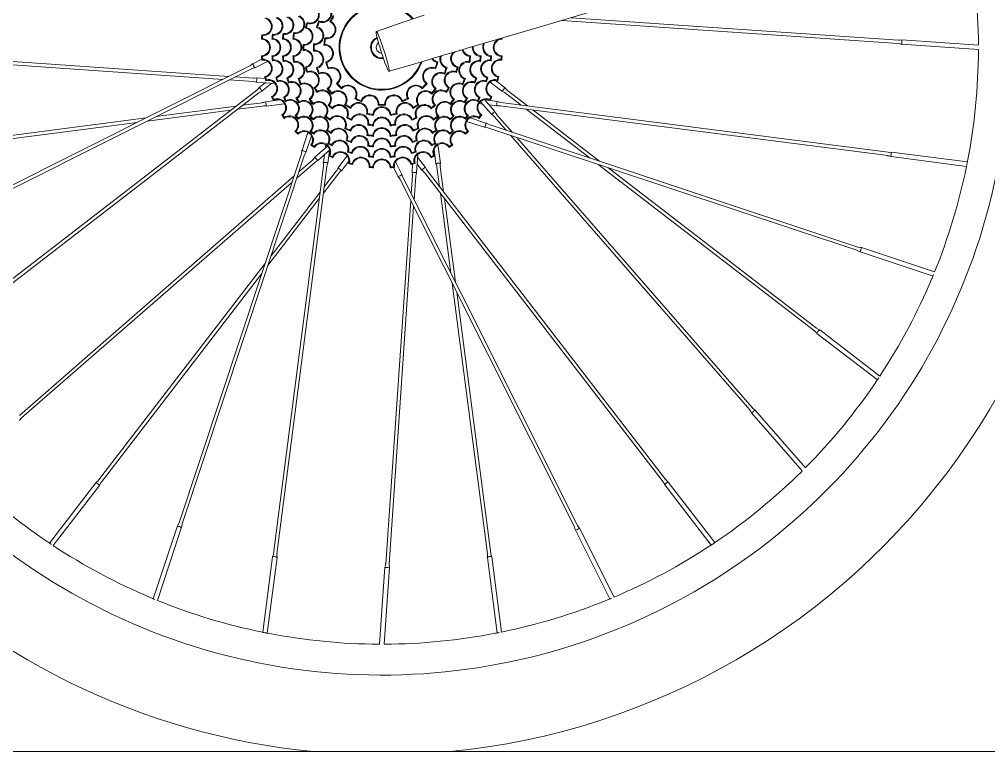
# Model space of a CAD drawing. Header units: inches. Extents: x -27 to 495, y -3 to 144.
# Drawn here: x 319.44 to 336.82, y 101.92 to 115.04 of the extents above; entities that cross this region are included whole.
import ezdxf

# ---------------------------------------------------------------- set-up
doc = ezdxf.new("R2010")
doc.units = ezdxf.units.IN
doc.layers.add('ZANO_R', color=7, linetype='Continuous', lineweight=0)

msp = doc.modelspace()

# ---------------------------------------------------------------- linework, layer by layer
at = {"layer": 'ZANO_R'}
for p, q in [((335.20251, 114.66986), (329.33512, 115.07297)), ((324.57227, 114.88744), (324.5906, 114.89831)), ((324.60136, 114.9865), (324.6109, 114.96744)), ((324.76985, 114.89785), (324.78872, 114.90795)), ((324.8134, 115.01753), (324.82138, 114.99767)), ((325.01101, 114.99883), (325.03136, 115.00588)), ((329.16875, 115.02426), (335.19839, 114.61)), ((323.78389, 114.6892), (323.79993, 114.70291)), ((323.79064, 114.76626), (323.80405, 114.74997)), ((323.97189, 114.68918), (323.98803, 114.70283)), ((323.98048, 114.77647), (323.99365, 114.75992)), ((324.15998, 114.68915), (324.17624, 114.70274)), ((324.17129, 114.78953), (324.18412, 114.77267)), ((324.34822, 114.68912), (324.36463, 114.70261)), ((324.36372, 114.80685), (324.37608, 114.78957)), ((324.91855, 114.71426), (324.93086, 114.69659)), ((328.08245, 114.70291), (328.09849, 114.6892)), ((324.52964, 114.59091), (324.54415, 114.57531)), ((324.71785, 114.60297), (324.73213, 114.58703)), ((324.90452, 114.58076), (324.92024, 114.59548)), ((335.25991, 114.59575), (336.63824, 114.50105)), ((336.63824, 114.58124), (335.2654, 114.67556)), ((316.67987, 114.40872), (323.09185, 113.96818)), ((323.19727, 114.02108), (316.68399, 114.46857)), ((323.78389, 114.38938), (323.79993, 114.37566)), ((323.97189, 114.38939), (323.98803, 114.37574)), ((324.15998, 114.38942), (324.17624, 114.37584)), ((324.34822, 114.38945), (324.36463, 114.37596)), ((324.52964, 114.48766), (324.54415, 114.50326)), ((324.71785, 114.47561), (324.73213, 114.49155)), ((327.35275, 114.48766), (327.33801, 114.48826)), ((327.51775, 114.37596), (327.53416, 114.38945)), ((327.70614, 114.37584), (327.7224, 114.38942)), ((327.89436, 114.37574), (327.9105, 114.38939)), ((328.08245, 114.37566), (328.09849, 114.38938)), ((323.57662, 114.21144), (317.34789, 111.08586)), ((323.78892, 114.32916), (323.6278, 114.24831)), ((323.66368, 114.17681), (323.89111, 114.29093)), ((323.79064, 114.31231), (323.80405, 114.3286)), ((323.98048, 114.30211), (323.99365, 114.31865)), ((324.17129, 114.28904), (324.18412, 114.3059)), ((324.36372, 114.27173), (324.37608, 114.289)), ((324.57227, 114.19114), (324.5906, 114.18026)), ((324.76985, 114.18072), (324.78872, 114.17063)), ((324.9358, 114.28318), (324.95423, 114.27205)), ((324.97728, 114.15552), (324.98565, 114.17536)), ((326.89674, 114.17536), (326.90511, 114.15552)), ((326.92815, 114.27205), (326.94659, 114.28318)), ((327.09366, 114.17063), (327.11254, 114.18072)), ((327.29179, 114.18026), (327.31011, 114.19114)), ((327.50631, 114.289), (327.51866, 114.27173)), ((327.69826, 114.3059), (327.71109, 114.28904)), ((327.88873, 114.31865), (327.9019, 114.30211)), ((328.07833, 114.3286), (328.09175, 114.31231)), ((317.3748, 111.03224), (323.60353, 114.15781)), ((323.64103, 113.99059), (323.31494, 114.013)), ((323.85061, 113.98622), (323.70392, 113.9963)), ((323.8427, 114.01704), (323.86088, 114.00632)), ((324.03897, 114.00808), (324.05746, 113.99784)), ((324.23799, 113.99682), (324.25686, 113.9872)), ((324.60136, 114.09207), (324.6109, 114.11113)), ((324.8134, 114.06104), (324.82138, 114.0809)), ((327.06101, 114.0809), (327.06898, 114.06104)), ((327.27149, 114.11113), (327.28103, 114.09207)), ((327.62552, 113.9872), (327.64439, 113.99682)), ((327.82492, 113.99784), (327.84341, 114.00808)), ((328.0215, 114.00632), (328.03968, 114.01704)), ((323.20952, 113.9601), (323.63692, 113.93073)), ((323.69844, 113.91648), (324.02573, 113.894)), ((323.85244, 113.9059), (323.743, 113.82143)), ((323.79188, 113.7581), (323.97267, 113.89764)), ((323.86272, 113.94232), (323.8731, 113.96069)), ((324.06443, 113.92415), (324.07412, 113.94294)), ((324.27136, 113.90148), (324.28011, 113.92077)), ((324.44128, 113.98227), (324.46062, 113.97348)), ((324.48672, 113.87256), (324.49419, 113.89245)), ((324.72581, 113.81957), (324.74645, 113.8143)), ((325.12688, 113.89639), (325.14825, 113.89372)), ((325.2167, 113.79664), (325.21628, 113.81817)), ((326.6661, 113.81817), (326.66568, 113.79664)), ((326.73413, 113.89372), (326.7555, 113.89639)), ((327.13593, 113.8143), (327.15658, 113.81957)), ((327.3882, 113.89245), (327.39566, 113.87256)), ((327.42176, 113.97348), (327.4411, 113.98227)), ((327.60227, 113.92077), (327.61103, 113.90148)), ((327.80827, 113.94294), (327.81795, 113.92415)), ((327.88401, 113.92022), (328.10312, 113.75169)), ((328.15189, 113.8151), (327.977, 113.94962)), ((328.00928, 113.96069), (328.01966, 113.94232)), ((323.70013, 113.77571), (318.15712, 109.49725)), ((318.19378, 109.44975), (323.73679, 113.72821)), ((323.96527, 113.66058), (323.98503, 113.65317)), ((324.17915, 113.64718), (324.19929, 113.64074)), ((324.78162, 113.73271), (324.78541, 113.75369)), ((324.96312, 113.80172), (324.98431, 113.79869)), ((325.04499, 113.70415), (325.04569, 113.72555)), ((326.8367, 113.72555), (326.83739, 113.70415)), ((326.89807, 113.79869), (326.91926, 113.80172)), ((327.09698, 113.75369), (327.10076, 113.73271)), ((327.68309, 113.64074), (327.70323, 113.64718)), ((327.89735, 113.65317), (327.91712, 113.66058)), ((328.15815, 113.72198), (328.43738, 113.5072)), ((328.55558, 113.49198), (328.19473, 113.76954)), ((323.32815, 113.48859), (321.89801, 113.30198)), ((323.35198, 113.43119), (323.80341, 113.49009)), ((323.79564, 113.54959), (323.44632, 113.50401)), ((324.1134, 113.60113), (323.85556, 113.56749)), ((323.86591, 113.48816), (324.19911, 113.53164)), ((323.99796, 113.59046), (324.005, 113.61036)), ((324.2205, 113.56983), (324.22633, 113.59015)), ((324.40141, 113.63142), (324.42195, 113.62624)), ((324.45515, 113.54589), (324.45939, 113.56665)), ((324.63656, 113.61304), (324.65751, 113.60956)), ((324.70884, 113.51884), (324.7109, 113.53998)), ((324.9778, 113.50631), (324.9991, 113.50707)), ((325.27437, 113.51168), (325.29532, 113.51608)), ((325.38467, 113.448), (325.37801, 113.46834)), ((325.45877, 113.62077), (325.47938, 113.62702)), ((325.5814, 113.56617), (325.57226, 113.58567)), ((325.87408, 113.50396), (325.89036, 113.51805)), ((325.99202, 113.51805), (326.00831, 113.50396)), ((326.31013, 113.58567), (326.30098, 113.56617)), ((326.403, 113.62702), (326.42361, 113.62077)), ((326.50438, 113.46834), (326.49771, 113.448)), ((326.58706, 113.51608), (326.60801, 113.51168)), ((326.88328, 113.50707), (326.90458, 113.50631)), ((327.17148, 113.53998), (327.17354, 113.51884)), ((327.22487, 113.60956), (327.24582, 113.61304)), ((327.42299, 113.56665), (327.42724, 113.54589)), ((327.46044, 113.62624), (327.48098, 113.63142)), ((327.65605, 113.59015), (327.66188, 113.56983)), ((327.68438, 113.53357), (327.74651, 113.52558)), ((327.71062, 113.56675), (327.90713, 113.34125)), ((327.96744, 113.39381), (327.78349, 113.60491)), ((328.01337, 113.57188), (327.78686, 113.60104)), ((327.86603, 113.51019), (328.00315, 113.49253)), ((327.87739, 113.61036), (327.88442, 113.59046)), ((328.06579, 113.49455), (335.01062, 112.60038)), ((335.01829, 112.65988), (328.07346, 113.55406)), ((321.73506, 113.22021), (323.23381, 113.41577)), ((324.14787, 113.33081), (324.16862, 113.32695)), ((324.38705, 113.32057), (324.40806, 113.31818)), ((324.64203, 113.31155), (324.66321, 113.31107)), ((324.92074, 113.30694), (324.94188, 113.309)), ((325.05583, 113.4387), (325.05355, 113.45989)), ((325.66605, 113.34559), (325.68423, 113.35689)), ((325.79147, 113.32347), (325.77825, 113.34031)), ((326.10413, 113.34031), (326.09091, 113.32347)), ((326.19816, 113.35689), (326.21634, 113.34559)), ((326.82883, 113.45989), (326.82655, 113.4387)), ((326.9405, 113.309), (326.96164, 113.30694)), ((327.21917, 113.31107), (327.24035, 113.31155)), ((327.47433, 113.31818), (327.49533, 113.32057)), ((327.71376, 113.32695), (327.73451, 113.33081)), ((327.95563, 113.30081), (328.17038, 113.05439)), ((328.28232, 113.01725), (328.00087, 113.34023)), ((328.53185, 113.43454), (329.67506, 112.55523)), ((329.8481, 112.49783), (328.65005, 113.41932)), ((321.71722, 113.27839), (316.86243, 112.64494)), ((316.87019, 112.58545), (321.55427, 113.19662)), ((324.19225, 113.26744), (324.19572, 113.28826)), ((324.44269, 113.25277), (324.44445, 113.27384)), ((324.71346, 113.24012), (324.71297, 113.26131)), ((325.01495, 113.23465), (325.01146, 113.25561)), ((325.30785, 113.27673), (325.32807, 113.28346)), ((325.40177, 113.23384), (325.39361, 113.25353)), ((325.68921, 113.14944), (325.70672, 113.1616)), ((325.7914, 113.13475), (325.77803, 113.15134)), ((326.10435, 113.15134), (326.09098, 113.13475)), ((326.17567, 113.1616), (326.19317, 113.14944)), ((326.48877, 113.25353), (326.48062, 113.23384)), ((326.55431, 113.28346), (326.57453, 113.27673)), ((326.87092, 113.25561), (326.86744, 113.23465)), ((327.16941, 113.26131), (327.16893, 113.24012)), ((327.43793, 113.27384), (327.43969, 113.25277)), ((327.46307, 113.21527), (327.78276, 113.10922)), ((327.80795, 113.18515), (327.52342, 113.27954)), ((327.68667, 113.28826), (327.69014, 113.26744)), ((334.47841, 110.96179), (327.86392, 113.15605)), ((324.38497, 113.03776), (324.40607, 113.03757)), ((324.43967, 112.98306), (324.43947, 113.00417)), ((324.61718, 113.01741), (324.51113, 112.69772)), ((324.58706, 112.67253), (324.68144, 112.95706)), ((324.65467, 113.04079), (324.67574, 113.04254)), ((324.72247, 112.98515), (324.72008, 113.00615)), ((324.9478, 113.05324), (324.96856, 113.05748)), ((325.03333, 112.9995), (325.02814, 113.02004)), ((325.27447, 113.08482), (325.29435, 113.09228)), ((325.38417, 113.03938), (325.37539, 113.05872)), ((325.67363, 112.96182), (325.69091, 112.97417)), ((325.79136, 112.94632), (325.77787, 112.96272)), ((326.10452, 112.96272), (326.09103, 112.94632)), ((326.19147, 112.97417), (326.20875, 112.96182)), ((326.507, 113.05872), (326.49821, 113.03938)), ((326.58803, 113.09228), (326.60791, 113.08482)), ((326.85424, 113.02004), (326.84905, 112.9995)), ((326.91383, 113.05748), (326.93459, 113.05324)), ((327.1623, 113.00615), (327.15991, 112.98515)), ((327.20664, 113.04254), (327.22771, 113.04079)), ((327.44291, 113.00417), (327.44271, 112.98306)), ((327.47631, 113.03757), (327.49742, 113.03776)), ((327.84502, 113.0991), (334.45951, 110.90484)), ((328.24786, 112.96547), (332.53702, 108.04346)), ((324.66935, 112.79034), (324.69016, 112.79381)), ((324.96866, 112.76985), (324.74316, 112.57335)), ((324.93548, 112.7961), (324.92748, 112.73397)), ((324.97174, 112.81859), (324.99206, 112.82443)), ((325.04909, 112.77725), (325.04265, 112.79738)), ((325.30338, 112.86945), (325.32267, 112.8782)), ((325.39873, 112.83609), (325.3891, 112.85496)), ((325.69095, 112.76939), (325.70781, 112.78222)), ((325.79132, 112.75808), (325.77774, 112.77434)), ((326.10464, 112.77434), (326.09106, 112.75808)), ((326.17458, 112.78222), (326.19144, 112.76939)), ((326.49328, 112.85496), (326.48366, 112.83609)), ((326.55971, 112.8782), (326.579, 112.86945)), ((326.83973, 112.79738), (326.83329, 112.77725)), ((326.89033, 112.82443), (326.91065, 112.81859)), ((326.99232, 112.46401), (326.94884, 112.79721)), ((327.19222, 112.79381), (327.21304, 112.79034)), ((332.58226, 108.08287), (328.35981, 112.92833)), ((324.50101, 112.63546), (322.30675, 106.02096)), ((322.36369, 106.00207), (324.55796, 112.61656)), ((324.73272, 112.74597), (324.72886, 112.76672)), ((324.79571, 112.51303), (325.00681, 112.69699)), ((324.91209, 112.61445), (324.89444, 112.47733)), ((324.97378, 112.46711), (325.00295, 112.69362)), ((324.99237, 112.59606), (325.01227, 112.60309)), ((325.32212, 112.59647), (325.15359, 112.37736)), ((325.32605, 112.66253), (325.34485, 112.67221)), ((325.40999, 112.63706), (325.39974, 112.65556)), ((326.48264, 112.65556), (326.4724, 112.63706)), ((326.53754, 112.67221), (326.55633, 112.66253)), ((326.56399, 112.29653), (326.58648, 112.62383)), ((326.87012, 112.60309), (326.89002, 112.59606)), ((326.87935, 112.71149), (326.91299, 112.45366)), ((327.15352, 112.76672), (327.14967, 112.74597)), ((336.43936, 112.487), (335.08093, 112.6619)), ((324.41916, 112.19815), (324.74214, 112.47961)), ((324.70272, 112.52484), (324.45629, 112.3101)), ((325.06248, 112.56336), (325.05508, 112.58313)), ((325.217, 112.32858), (325.35153, 112.50348)), ((325.34422, 112.46082), (325.3626, 112.4712)), ((325.41895, 112.44079), (325.40823, 112.45897)), ((325.70401, 112.57858), (325.72055, 112.59174)), ((325.7913, 112.56998), (325.77764, 112.58612)), ((326.10474, 112.58612), (326.09108, 112.56998)), ((326.16183, 112.59174), (326.17837, 112.57858)), ((326.30367, 112.26178), (326.18955, 112.4892)), ((326.47416, 112.45897), (326.46343, 112.44079)), ((326.49426, 112.44871), (326.48418, 112.30202)), ((326.51979, 112.4712), (326.53816, 112.46082)), ((326.57458, 112.45054), (326.65905, 112.34109)), ((326.72238, 112.38997), (326.58284, 112.57076)), ((326.8273, 112.58313), (326.8199, 112.56336)), ((329.81957, 112.44407), (333.70035, 109.45914)), ((335.07071, 112.58256), (336.4237, 112.40835)), ((324.89645, 112.41468), (324.00228, 105.46986)), ((324.06179, 105.46219), (324.95596, 112.40702)), ((324.89389, 111.92489), (325.17144, 112.28575)), ((325.12388, 112.32233), (324.90911, 112.04309)), ((325.71421, 112.38873), (325.73051, 112.40215)), ((325.79128, 112.38199), (325.77756, 112.39803)), ((326.10482, 112.39803), (326.0911, 112.38199)), ((326.15132, 112.38702), (326.23217, 112.2259)), ((326.15188, 112.40215), (326.16817, 112.38873)), ((326.70477, 112.29822), (330.98323, 106.75521)), ((331.03073, 106.79187), (326.75227, 112.33489)), ((326.93089, 112.39374), (326.97647, 112.04442)), ((327.04929, 111.95008), (326.99039, 112.4015)), ((333.73693, 109.5067), (329.99262, 112.38667)), ((324.36737, 112.23261), (319.44536, 107.94345)), ((319.48478, 107.89822), (324.33024, 112.12067)), ((326.26904, 112.17471), (329.39461, 105.94598)), ((329.44824, 105.97289), (326.32267, 112.20162)), ((326.48989, 112.23913), (326.46748, 111.91303)), ((326.52038, 111.80761), (326.54974, 112.23502)), ((324.83645, 111.94863), (323.95714, 110.80542)), ((326.99189, 111.92624), (327.17849, 110.49611)), ((323.89973, 110.63237), (324.82123, 111.83043)), ((326.4594, 111.79536), (326.0119, 105.28208)), ((327.26027, 110.33315), (327.06471, 111.8319)), ((326.07176, 105.27797), (326.5123, 111.68995)), ((334.51548, 110.87574), (335.82359, 110.44179)), ((335.85259, 110.51646), (334.54067, 110.95167)), ((323.84598, 110.6609), (320.86104, 106.78013)), ((320.9086, 106.74355), (323.78857, 110.48786)), ((327.20208, 110.31532), (327.83554, 105.46053)), ((327.89503, 105.46829), (327.28385, 110.15236)), ((334.86946, 108.64821), (333.79196, 109.47699)), ((333.74318, 109.41357), (334.82612, 108.58062)), ((332.57045, 107.98988), (333.47823, 106.94816)), ((333.53481, 107.005), (332.63076, 108.04244)), ((320.81548, 106.7373), (319.98253, 105.65436)), ((320.05011, 105.61101), (320.87889, 106.68852)), ((331.01312, 106.70012), (331.84665, 105.62024)), ((331.91367, 105.66433), (331.07645, 106.74901)), ((322.27764, 105.96499), (321.8437, 104.65689)), ((321.91836, 104.62789), (322.35357, 105.9398)), ((329.41361, 105.88583), (330.03175, 104.65399)), ((330.10504, 104.6863), (329.48512, 105.92171)), ((323.98446, 105.40977), (323.81026, 104.05678)), ((323.8889, 104.04112), (324.06381, 105.39955)), ((327.83361, 105.39802), (328.01037, 104.04331)), ((328.08881, 104.06042), (327.91293, 105.40837)), ((325.99765, 105.22056), (325.90294, 103.84205)), ((325.98314, 103.84224), (326.07747, 105.21508)), ((310.13543, 101.91724), (398.52484, 101.91724)), ((324.7198, 101.91724), (325.94119, 101.91724)), ((325.94119, 101.91724), (327.16266, 101.91724))]:
    msp.add_line(p, q, dxfattribs=at)
at = {"layer": 'ZANO_R', "flags": 128}
for points in [[(326.07147, 114.11178), (326.37339, 114.20104), (326.63267, 114.27768), (326.84933, 114.3417), (327.02336, 114.3931), (327.15476, 114.4319), (327.25576, 114.46172), (327.35989, 114.49245), (327.46909, 114.52467), (327.8452, 114.63556), (328.2713, 114.76099), (328.82077, 114.92238), (329.3817, 115.08661), (329.95365, 115.25343), (331.00252, 115.5573), (332.07216, 115.86387), (333.12212, 116.16086), (334.2203, 116.46661), (335.2933, 116.76013), (335.63439, 116.85233), (336.0065, 116.95229), (336.41097, 117.06015), (336.84766, 117.17536)], [(326.7003, 115.11889), (326.28976, 114.97863), (325.84378, 114.82623)], [(325.98417, 114.47539), (325.96147, 114.54498), (325.93863, 114.61165), (325.91651, 114.67284), (325.89599, 114.72619), (325.87783, 114.76967), (325.86273, 114.80159), (325.85129, 114.82072), (325.84393, 114.82635), (325.84095, 114.81824), (325.84245, 114.79671), (325.84837, 114.76258), (325.8585, 114.71718), (325.87244, 114.66224), (325.88965, 114.59987), (325.90948, 114.53247), (325.93116, 114.46264), (325.95386, 114.39305), (325.9767, 114.32638), (325.99881, 114.26519), (326.01934, 114.21183), (326.0375, 114.16836), (326.0526, 114.13644), (326.06404, 114.1173), (326.0714, 114.11168), (326.07438, 114.11979), (326.07288, 114.14132), (326.06695, 114.17545), (326.05683, 114.22085), (326.04289, 114.27579), (326.02567, 114.33816), (326.00585, 114.40556), (325.98417, 114.47539)], [(335.1982, 114.60856), (335.23339, 114.60444), (335.2593, 114.59463)], [(335.26527, 114.67564), (335.21976, 114.66942), (335.20268, 114.67135)], [(335.26536, 114.67556), (335.2654, 114.67556), (335.26605, 114.67246), (335.26618, 114.66376), (335.26578, 114.65078), (335.2649, 114.6355), (335.26368, 114.62024), (335.26231, 114.60733), (335.26098, 114.59873), (335.25991, 114.59575), (335.25986, 114.59576)], [(336.63779, 114.58859), (336.63778, 114.58872), (336.63811, 114.58347), (336.63823, 114.58124)], [(323.62681, 114.2492), (323.61285, 114.23486), (323.57637, 114.21179)], [(323.60358, 114.15753), (323.64823, 114.17389), (323.66351, 114.17563)], [(323.70377, 113.99637), (323.65829, 113.99016), (323.64122, 113.99208)], [(323.63675, 113.9293), (323.67191, 113.92517), (323.69786, 113.91535)], [(323.74192, 113.82176), (323.72127, 113.79462), (323.69928, 113.77675)], [(323.74283, 113.82125), (323.743, 113.82143), (323.7465, 113.82029), (323.75319, 113.8145), (323.76205, 113.80495), (323.77174, 113.79308), (323.78076, 113.78071), (323.78776, 113.76972), (323.79166, 113.76178), (323.79188, 113.7581), (323.79164, 113.75798)], [(328.12271, 113.78708), (328.13241, 113.79894), (328.14136, 113.80842), (328.1482, 113.8141), (328.15189, 113.8151), (328.1521, 113.81488)], [(323.73765, 113.72713), (323.75348, 113.73976), (323.7918, 113.7575)], [(323.86674, 113.52861), (323.86826, 113.51337), (323.86864, 113.50033), (323.86782, 113.49148), (323.86591, 113.48816), (323.86561, 113.48817)], [(328.00339, 113.49254), (328.00315, 113.49253), (328.00148, 113.49582), (328.00084, 113.50464), (328.00133, 113.51766), (328.00288, 113.5329), (328.00524, 113.54803), (328.00806, 113.56075), (328.01092, 113.56912), (328.01337, 113.57188), (328.01362, 113.5718)], [(328.00368, 113.49153), (328.03748, 113.49612), (328.06566, 113.49321)], [(328.07361, 113.55543), (328.05349, 113.55769), (328.01385, 113.57224)], [(327.90719, 113.34109), (327.94374, 113.31332), (327.95445, 113.29989)], [(328.00201, 113.34113), (327.98006, 113.36891), (327.96865, 113.3942)], [(327.86408, 113.15629), (327.82093, 113.17629), (327.8089, 113.18586)], [(327.78283, 113.1079), (327.80284, 113.10816), (327.84495, 113.09868)], [(324.5098, 112.69765), (324.51007, 112.67764), (324.50059, 112.63553)], [(324.55819, 112.6164), (324.5782, 112.65954), (324.58777, 112.67158)], [(335.01048, 112.599), (335.03059, 112.59674), (335.0702, 112.5822)], [(335.08045, 112.66291), (335.0466, 112.65831), (335.01841, 112.66122)], [(324.74299, 112.57329), (324.71523, 112.53674), (324.7018, 112.52603)], [(324.74303, 112.47847), (324.77081, 112.50042), (324.7961, 112.51182)], [(324.89344, 112.4768), (324.89803, 112.443), (324.89512, 112.41482)], [(324.89444, 112.47709), (324.89444, 112.47733), (324.89772, 112.479), (324.90655, 112.47964), (324.91957, 112.47915), (324.9348, 112.4776), (324.94993, 112.47524), (324.96265, 112.47241), (324.97103, 112.46956), (324.97378, 112.46711), (324.9737, 112.46686)], [(324.95733, 112.40687), (324.95959, 112.42699), (324.97415, 112.46663)], [(326.95187, 112.46483), (326.96711, 112.46636), (326.98015, 112.46673), (326.989, 112.46591), (326.99232, 112.46401), (326.99231, 112.4637)], [(336.4419, 112.50101), (336.44195, 112.50136), (336.4414, 112.49724), (336.44009, 112.48804), (336.438, 112.4748), (336.4352, 112.45904), (336.4319, 112.4426), (336.42848, 112.42733), (336.42544, 112.41487), (336.42331, 112.40661), (336.42246, 112.40347), (336.42251, 112.40364)], [(325.18899, 112.35777), (325.20084, 112.34807), (325.21033, 112.33912), (325.216, 112.33228), (325.217, 112.32858), (325.21678, 112.32837)], [(326.32295, 112.20167), (326.30659, 112.24632), (326.30485, 112.2616)], [(326.48411, 112.30186), (326.49032, 112.25638), (326.4884, 112.23931)], [(326.55118, 112.23484), (326.5553, 112.27001), (326.56512, 112.29595)], [(326.65872, 112.34001), (326.68586, 112.31936), (326.70373, 112.29738)], [(326.65923, 112.34093), (326.65905, 112.34109), (326.66019, 112.3446), (326.66598, 112.35129), (326.67553, 112.36015), (326.6874, 112.36983), (326.69977, 112.37886), (326.71076, 112.38585), (326.7187, 112.38976), (326.72238, 112.38997), (326.7225, 112.38974)], [(326.75334, 112.33575), (326.74072, 112.35158), (326.72298, 112.3899)], [(326.23128, 112.2249), (326.24562, 112.21095), (326.26869, 112.17447)], [(334.45938, 110.90459), (334.50249, 110.8846), (334.51471, 110.87489)], [(334.54036, 110.95299), (334.52059, 110.95273), (334.47846, 110.96221)], [(335.83455, 110.46932), (335.83412, 110.46815), (335.8284, 110.45341), (335.82199, 110.43791), (335.81561, 110.42339), (335.81006, 110.41141), (335.80613, 110.40325), (335.80443, 110.39979), (335.80457, 110.40008)], [(332.63073, 108.04258), (332.59415, 108.07037), (332.58344, 108.0838)], [(332.53587, 108.04258), (332.55783, 108.01478), (332.56923, 107.98952)], [(332.63073, 108.04246), (332.63076, 108.04244), (332.62903, 108.03979), (332.62297, 108.03354), (332.61351, 108.02465), (332.60209, 108.01446), (332.59043, 108.00453), (332.58033, 107.99638), (332.57331, 107.99123), (332.57045, 107.98988), (332.57042, 107.98993)], [(319.44449, 107.84975), (319.47227, 107.88633), (319.48571, 107.89704)], [(333.48006, 106.9498), (333.47421, 106.94453), (333.47, 106.94081), (333.46998, 106.94079)], [(333.53987, 107.01071), (333.53893, 107.00964), (333.53481, 107.005)], [(330.98216, 106.75435), (330.99478, 106.73852), (331.01251, 106.70024)], [(331.07682, 106.75005), (331.04964, 106.77074), (331.03176, 106.79273)], [(322.3065, 106.0211), (322.28651, 105.97798), (322.27679, 105.96577)], [(322.3549, 105.94012), (322.35463, 105.95989), (322.36412, 106.00202)], [(329.39434, 105.9459), (329.41069, 105.90128), (329.41246, 105.88577)], [(329.48583, 105.92286), (329.47166, 105.93665), (329.44858, 105.97315)], [(320.01851, 105.63057), (320.00914, 105.63645), (319.99521, 105.64562), (319.98176, 105.65489), (319.97025, 105.66318), (319.96187, 105.66944), (319.95747, 105.67279), (319.95749, 105.67277)], [(331.92489, 105.67277), (331.92491, 105.67279), (331.92054, 105.66945), (331.91218, 105.66322), (331.90065, 105.65491), (331.88718, 105.64561), (331.87326, 105.63646), (331.86046, 105.62844), (331.85029, 105.62231), (331.84399, 105.61862), (331.84265, 105.61785)], [(324.00091, 105.47), (323.99865, 105.44988), (323.98411, 105.41028)], [(324.06481, 105.40003), (324.06022, 105.43387), (324.06313, 105.46207)], [(326.01047, 105.28227), (326.00634, 105.24709), (325.99654, 105.22118)], [(326.07747, 105.21508), (326.07437, 105.21443), (326.06567, 105.21429), (326.05269, 105.2147), (326.0374, 105.21557), (326.02215, 105.21679), (326.00923, 105.21817), (326.00063, 105.2195), (325.99765, 105.22056), (325.99767, 105.22062)], [(326.07754, 105.21521), (326.07133, 105.26072), (326.07325, 105.27779)], [(323.90301, 104.03857), (323.90333, 104.03852), (323.8995, 104.03903), (323.89055, 104.0403), (323.87749, 104.04234), (323.86182, 104.04512), (323.84537, 104.0484), (323.82999, 104.05182), (323.81735, 104.05489), (323.80884, 104.05709), (323.8054, 104.05801), (323.80566, 104.05794)]]:
    msp.add_lwpolyline(points, dxfattribs=at)
at = {"layer": 'ZANO_R'}
for centre, radius, start, end in [((325.94119, 114.53929), 12.68111, 19.469579, 264.472875), ((325.94119, 114.53929), 11.25, 19.821861, 180), ((325.94119, 114.53929), 12.68111, 275.527481, 13.665272), ((325.94119, 114.53929), 11.25, 180, 13.589659), ((325.94119, 114.53929), 10.69667, 0.263916, 10.985974), ((324.65634, 115.12606), 0.15, 248.498231, 62.41086), ((324.65634, 115.12606), 0.165, 254.013876, 56.895215), ((324.88031, 115.15179), 0.15, 243.5101, 56.4899), ((324.88031, 115.15179), 0.165, 249.073389, 50.926611), ((325.94119, 114.53929), 0.765, 42.250689, 180), ((325.94119, 114.53929), 0.75, 42.850143, 339.679234), ((323.81154, 114.9148), 0.15, 261.987535, 78.012465), ((323.81154, 114.9148), 0.165, 267.397024, 72.602976), ((324.00414, 114.92459), 0.15, 260.926312, 76.573688), ((324.00414, 114.92459), 0.165, 266.354603, 71.145397), ((324.19851, 114.93704), 0.15, 259.547582, 74.738132), ((324.19851, 114.93704), 0.165, 264.998721, 69.286993), ((324.39571, 114.9534), 0.15, 257.686724, 72.313276), ((324.39571, 114.9534), 0.165, 263.166225, 66.833775), ((325.94119, 114.53929), 1.0375, 146.290959, 153.709041), ((325.94119, 114.53929), 1.0225, 147.150408, 152.849592), ((324.54307, 114.74031), 0.15, 264.861867, 78.774497), ((324.54307, 114.74031), 0.165, 270.377512, 73.258851), ((325.94119, 114.53929), 1.4125, 161.541916, 165.730812), ((325.94119, 114.53929), 1.3975, 162.159289, 165.113438), ((324.7348, 114.75201), 0.15, 263.5101, 76.4899), ((324.7348, 114.75201), 0.165, 269.073389, 70.926611), ((325.94119, 114.53929), 1.225, 157.0202, 162.9798), ((325.94119, 114.53929), 1.21, 157.738806, 162.261194), ((324.95447, 114.85989), 0.15, 256.145479, 67.854521), ((324.95447, 114.85989), 0.165, 261.774446, 62.225554), ((325.94119, 114.53929), 2.1625, 173.975071, 176.024929), ((323.77869, 114.53929), 0.15, 271.987535, 88.012465), ((325.94119, 114.53929), 2.1475, 174.369836, 175.630164), ((323.77869, 114.53929), 0.165, 277.397024, 82.602976), ((325.94119, 114.53929), 1.975, 173.102625, 175.647375), ((323.96619, 114.53929), 0.15, 272.176312, 87.823688), ((325.94119, 114.53929), 1.96, 173.536513, 175.213487), ((323.96619, 114.53929), 0.165, 277.604603, 82.395397), ((325.94119, 114.53929), 1.7875, 171.952306, 175.190551), ((324.15369, 114.53929), 0.15, 272.404725, 87.595275), ((325.94119, 114.53929), 1.7725, 172.433917, 174.70894), ((324.15369, 114.53929), 0.165, 277.855864, 82.144136), ((325.94119, 114.53929), 1.6, 170.373448, 174.626552), ((324.34119, 114.53929), 0.15, 272.686724, 87.313276), ((325.94119, 114.53929), 1.585, 170.914564, 174.085436), ((324.34119, 114.53929), 0.165, 278.166225, 81.833775), ((325.94119, 114.53929), 1.0375, 170.290959, 177.709041), ((325.94119, 114.53929), 1.0225, 171.150408, 176.849592), ((325.94119, 114.53929), 0.2, 114.706792, 278.684693), ((325.94119, 114.53929), 0.1875, 115.460337, 277.983842), ((328.10369, 114.53929), 0.165, 97.397024, 262.602976), ((328.10369, 114.53929), 0.15, 91.987535, 268.012465), ((325.94119, 114.53929), 2.1625, 3.975071, 4.517615), ((325.94119, 114.53929), 1.4125, 177.905552, 182.094448), ((325.94119, 114.53929), 1.3975, 178.522926, 181.477074), ((325.94119, 114.53929), 1.225, 177.0202, 182.9798), ((325.94119, 114.53929), 1.21, 177.738806, 182.261194), ((324.90937, 114.43084), 0.15, 280.145479, 91.854521), ((324.90937, 114.43084), 0.165, 285.774446, 86.225554), ((325.94119, 114.53929), 0.765, 180, 340.661903), ((325.94119, 114.53929), 0.1, 125.118625, 268.540748), ((327.72869, 114.53929), 0.165, 175.093999, 262.144136), ((327.72869, 114.53929), 0.15, 172.598167, 267.595275), ((327.91619, 114.53929), 0.165, 152.782683, 262.395397), ((327.91619, 114.53929), 0.15, 146.669241, 267.823688), ((325.94119, 114.53929), 2.1625, 183.975071, 186.024929), ((325.94119, 114.53929), 2.1475, 184.369836, 185.630164), ((325.94119, 114.53929), 1.975, 184.352625, 186.897375), ((325.94119, 114.53929), 1.96, 184.786513, 186.463487), ((325.94119, 114.53929), 1.7875, 184.809449, 188.047694), ((325.94119, 114.53929), 1.7725, 185.29106, 187.566083), ((325.94119, 114.53929), 1.6, 185.373448, 189.626552), ((325.94119, 114.53929), 1.585, 185.914564, 189.085436), ((324.54307, 114.33827), 0.15, 281.225503, 95.138133), ((324.54307, 114.33827), 0.165, 286.741149, 89.622488), ((324.7348, 114.32657), 0.15, 283.5101, 96.4899), ((324.7348, 114.32657), 0.165, 289.073389, 90.926611), ((326.97301, 114.43084), 0.165, 214.615563, 254.225554), ((326.97301, 114.43084), 0.15, 216.488582, 259.854521), ((327.14758, 114.32657), 0.165, 159.534596, 250.926611), ((327.14758, 114.32657), 0.15, 154.819187, 256.4899), ((327.33931, 114.33827), 0.165, 136.311285, 253.258851), ((327.33931, 114.33827), 0.15, 121.477667, 258.774497), ((327.54119, 114.53929), 0.165, 194.239899, 261.833775), ((327.54119, 114.53929), 0.15, 193.976971, 267.313276), ((325.94119, 114.53929), 1.585, 350.914564, 354.085436), ((325.94119, 114.53929), 1.6, 350.373448, 354.626552), ((325.94119, 114.53929), 1.7725, 352.433917, 354.70894), ((325.94119, 114.53929), 1.7875, 351.952306, 355.190551), ((325.94119, 114.53929), 1.96, 353.536513, 355.213487), ((325.94119, 114.53929), 1.975, 353.102625, 355.647375), ((325.94119, 114.53929), 2.1475, 354.369836, 355.630164), ((325.94119, 114.53929), 2.1625, 353.975071, 356.024929), ((325.94119, 114.53929), 10.69667, 349.015094, 359.733685), ((336.13775, 114.52426), 0.50122, 356.03411, 357.34391), ((323.81071, 114.29534), 0.18885, 194.41947, 218.875611), ((323.81154, 114.16377), 0.15, 281.987535, 98.012465), ((323.81154, 114.16377), 0.165, 287.397024, 92.602976), ((324.00414, 114.15398), 0.15, 283.426312, 99.073688), ((324.00414, 114.15398), 0.165, 288.854603, 93.645397), ((324.19851, 114.14153), 0.15, 285.261868, 100.452418), ((324.19851, 114.14153), 0.165, 290.713007, 95.001279), ((324.39571, 114.12518), 0.15, 287.686724, 102.313276), ((324.39571, 114.12518), 0.165, 293.166225, 96.833775), ((325.94119, 114.53929), 1.4125, 194.269188, 198.458084), ((325.94119, 114.53929), 1.3975, 194.886562, 197.840711), ((325.94119, 114.53929), 1.225, 197.0202, 202.9798), ((325.94119, 114.53929), 1.21, 197.738806, 202.261194), ((325.94119, 114.53929), 1.0375, 194.290959, 201.709041), ((325.94119, 114.53929), 1.0225, 195.150408, 200.849592), ((325.04269, 114.02054), 0.15, 304.145479, 115.854521), ((325.04269, 114.02054), 0.165, 309.774446, 110.225554), ((326.83969, 114.02054), 0.165, 69.774446, 230.225554), ((326.83969, 114.02054), 0.15, 64.145479, 235.854521), ((325.94119, 114.53929), 1.0225, 339.150408, 344.849592), ((325.94119, 114.53929), 1.0375, 338.290959, 345.709041), ((325.94119, 114.53929), 1.21, 337.738806, 342.261194), ((325.94119, 114.53929), 1.225, 337.0202, 342.9798), ((325.94119, 114.53929), 1.3975, 342.159289, 345.113438), ((325.94119, 114.53929), 1.4125, 341.541916, 345.730812), ((327.48667, 114.12518), 0.165, 83.166225, 246.833775), ((327.48667, 114.12518), 0.15, 77.686724, 252.313276), ((327.68388, 114.14153), 0.165, 84.998721, 249.286993), ((327.68388, 114.14153), 0.15, 79.547582, 254.738132), ((327.87824, 114.15398), 0.165, 86.354603, 251.145397), ((327.87824, 114.15398), 0.15, 80.926312, 256.573688), ((328.07084, 114.16377), 0.165, 87.397024, 252.602976), ((328.07084, 114.16377), 0.15, 81.987535, 258.012465), ((323.87855, 113.95419), 0.17963, 166.443796, 179.249351), ((325.94119, 114.53929), 2.1625, 193.975071, 196.024929), ((325.94119, 114.53929), 2.1475, 194.369836, 195.630164), ((325.94119, 114.53929), 1.975, 195.602625, 198.147375), ((325.94119, 114.53929), 1.96, 196.036513, 197.713487), ((325.94119, 114.53929), 1.7875, 197.666592, 200.904836), ((325.94119, 114.53929), 1.7725, 198.148203, 200.423226), ((324.65634, 113.95251), 0.15, 297.58914, 111.501769), ((324.65634, 113.95251), 0.165, 303.104785, 105.986124), ((324.88031, 113.92679), 0.15, 303.5101, 116.4899), ((324.88031, 113.92679), 0.165, 309.073389, 110.926611), ((327.00207, 113.92679), 0.165, 69.073389, 230.926611), ((327.00207, 113.92679), 0.15, 63.5101, 236.4899), ((327.22605, 113.95251), 0.165, 74.013876, 236.895215), ((327.22605, 113.95251), 0.15, 68.498231, 242.41086), ((325.94119, 114.53929), 1.7725, 339.576774, 341.851797), ((325.94119, 114.53929), 1.7875, 339.095164, 342.333408), ((325.94119, 114.53929), 1.96, 342.286513, 343.963487), ((325.94119, 114.53929), 1.975, 341.852625, 344.397375), ((325.94119, 114.53929), 2.1475, 344.369836, 345.630164), ((325.94119, 114.53929), 2.1625, 343.975071, 346.024929), ((323.87692, 113.93432), 0.17937, 172.883016, 185.707441), ((323.90911, 113.79967), 0.15, 291.987535, 108.012465), ((323.90911, 113.79967), 0.165, 297.397024, 102.602976), ((324.11653, 113.78349), 0.15, 294.676312, 110.323688), ((324.11653, 113.78349), 0.165, 300.104603, 104.895397), ((324.33071, 113.76372), 0.15, 298.11901, 113.309561), ((324.33071, 113.76372), 0.165, 303.57015, 107.858422), ((325.94119, 114.53929), 1.6, 200.373448, 204.626552), ((325.94119, 114.53929), 1.585, 200.914564, 204.085436), ((324.55555, 113.73929), 0.15, 302.686724, 117.313276), ((324.55555, 113.73929), 0.165, 308.166225, 111.833775), ((325.94119, 114.53929), 1.4125, 210.632825, 214.821721), ((325.94119, 114.53929), 1.3975, 211.250199, 214.204347), ((325.94119, 114.53929), 1.0375, 218.290959, 225.709041), ((325.94119, 114.53929), 1.0225, 219.150408, 224.849592), ((325.33136, 113.69993), 0.165, 333.774446, 134.225554), ((325.33136, 113.69993), 0.15, 328.145479, 139.854521), ((326.55102, 113.69993), 0.165, 45.774446, 206.225554), ((326.55102, 113.69993), 0.15, 40.145479, 211.854521), ((325.94119, 114.53929), 1.0375, 314.290959, 321.709041), ((325.94119, 114.53929), 1.0225, 315.150408, 320.849592), ((325.94119, 114.53929), 1.3975, 325.795653, 328.749801), ((325.94119, 114.53929), 1.4125, 325.178279, 329.367175), ((327.32683, 113.73929), 0.165, 68.166225, 231.833775), ((327.32683, 113.73929), 0.15, 62.686724, 237.313276), ((327.55167, 113.76372), 0.165, 72.141578, 236.42985), ((325.94119, 114.53929), 1.585, 335.914564, 339.085436), ((325.94119, 114.53929), 1.6, 335.373448, 339.626552), ((327.55167, 113.76372), 0.15, 66.690439, 241.88099), ((327.76585, 113.78349), 0.165, 75.104603, 239.895397), ((327.76585, 113.78349), 0.15, 69.676312, 245.323688), ((327.97328, 113.79967), 0.165, 77.397024, 242.602976), ((327.97328, 113.79967), 0.15, 71.987535, 248.012465), ((328.2553, 113.8716), 0.11756, 208.82966, 239.348166), ((325.94119, 114.53929), 2.1625, 203.975071, 206.024929), ((325.94119, 114.53929), 2.1475, 204.369836, 205.630164), ((325.94119, 114.53929), 1.975, 206.852625, 209.397375), ((325.94119, 114.53929), 1.96, 207.286513, 208.963487), ((324.8737, 113.6143), 0.15, 313.952776, 127.865406), ((324.8737, 113.6143), 0.165, 319.468421, 122.349761), ((325.94119, 114.53929), 1.225, 217.0202, 222.9798), ((325.94119, 114.53929), 1.21, 217.738806, 222.261194), ((325.15378, 113.60088), 0.15, 323.5101, 136.4899), ((325.15378, 113.60088), 0.165, 329.073389, 130.926611), ((325.72548, 113.52446), 0.165, 357.774446, 158.225554), ((325.72548, 113.52446), 0.15, 352.145479, 163.854521), ((326.1569, 113.52446), 0.165, 21.774446, 182.225554), ((326.1569, 113.52446), 0.15, 16.145479, 187.854521), ((326.72861, 113.60088), 0.165, 49.073389, 210.926611), ((326.72861, 113.60088), 0.15, 43.5101, 216.4899), ((325.94119, 114.53929), 1.21, 317.738806, 322.261194), ((325.94119, 114.53929), 1.225, 317.0202, 322.9798), ((327.00869, 113.6143), 0.165, 57.650239, 220.531579), ((327.00869, 113.6143), 0.15, 52.134594, 226.047224), ((325.94119, 114.53929), 1.96, 331.036513, 332.713487), ((325.94119, 114.53929), 1.975, 330.602625, 333.147375), ((325.94119, 114.53929), 2.1475, 334.369836, 335.630164), ((325.94119, 114.53929), 2.1625, 333.975071, 336.024929), ((328.15985, 113.74388), 0.05698, 130.681758, 172.266831), ((328.07675, 113.64089), 0.11358, 44.861172, 76.311253), ((323.79585, 113.66452), 0.11362, 269.866833, 301.305776), ((323.83275, 113.37508), 0.11758, 73.831762, 104.346322), ((323.80994, 113.5329), 0.05696, 355.67425, 37.271679), ((324.06841, 113.45804), 0.15, 301.987535, 118.012465), ((324.06841, 113.45804), 0.165, 307.397024, 112.602976), ((324.29904, 113.44204), 0.15, 305.926312, 121.573688), ((324.29904, 113.44204), 0.165, 311.354603, 116.145397), ((325.94119, 114.53929), 1.7875, 210.523735, 213.761979), ((325.94119, 114.53929), 1.7725, 211.005346, 213.280368), ((324.54367, 113.4248), 0.15, 310.976153, 126.166704), ((324.54367, 113.4248), 0.165, 316.427293, 120.715564), ((325.94119, 114.53929), 1.6, 215.373448, 219.626552), ((325.94119, 114.53929), 1.585, 215.914564, 219.085436), ((324.80982, 113.40792), 0.15, 317.686724, 132.313276), ((324.80982, 113.40792), 0.165, 323.166225, 126.833775), ((325.94119, 114.53929), 1.4125, 226.996461, 231.185357), ((325.94119, 114.53929), 1.3975, 227.613835, 230.567983), ((325.17754, 113.35102), 0.165, 335.832058, 138.713397), ((325.17754, 113.35102), 0.15, 330.316412, 144.229042), ((325.94119, 114.53929), 1.225, 237.0202, 242.9798), ((325.94119, 114.53929), 1.21, 237.738806, 242.261194), ((325.52222, 113.38816), 0.165, 349.073389, 150.926611), ((325.52222, 113.38816), 0.15, 343.5101, 156.4899), ((325.94119, 114.53929), 1.0375, 242.290959, 249.709041), ((325.94119, 114.53929), 1.0225, 243.150408, 248.849592), ((325.94119, 113.31429), 0.165, 9.073389, 170.926611), ((325.94119, 113.31429), 0.15, 3.5101, 176.4899), ((325.94119, 114.53929), 1.0375, 266.290959, 273.709041), ((325.94119, 114.53929), 1.0225, 267.150408, 272.849592), ((326.36017, 113.38816), 0.165, 29.073389, 190.926611), ((326.36017, 113.38816), 0.15, 23.5101, 196.4899), ((325.94119, 114.53929), 1.0375, 290.290959, 297.709041), ((325.94119, 114.53929), 1.0225, 291.150408, 296.849592), ((325.94119, 114.53929), 1.225, 297.0202, 302.9798), ((325.94119, 114.53929), 1.21, 297.738806, 302.261194), ((326.70485, 113.35102), 0.165, 41.286603, 204.167942), ((326.70485, 113.35102), 0.15, 35.770958, 209.683588), ((325.94119, 114.53929), 1.4125, 308.814643, 313.003539), ((325.94119, 114.53929), 1.3975, 309.432017, 312.386165), ((327.07256, 113.40792), 0.165, 53.166225, 216.833775), ((327.07256, 113.40792), 0.15, 47.686724, 222.313276), ((325.94119, 114.53929), 1.585, 320.914564, 324.085436), ((325.94119, 114.53929), 1.6, 320.373448, 324.626552), ((327.33872, 113.4248), 0.165, 59.284436, 223.572707), ((327.33872, 113.4248), 0.15, 53.833296, 229.023847), ((327.58334, 113.44204), 0.165, 63.854603, 228.645397), ((325.94119, 114.53929), 1.7725, 326.719632, 328.994654), ((325.94119, 114.53929), 1.7875, 326.238021, 329.476265), ((327.58334, 113.44204), 0.15, 58.426312, 234.073688), ((327.81397, 113.45804), 0.165, 67.397024, 232.602976), ((327.81397, 113.45804), 0.15, 61.987535, 238.012465), ((325.94119, 114.53929), 2.1625, 213.975071, 216.024929), ((325.94119, 114.53929), 2.1475, 214.369836, 215.630164), ((324.28462, 113.14926), 0.15, 311.987535, 128.012465), ((324.28462, 113.14926), 0.165, 317.397024, 122.602976), ((325.94119, 114.53929), 1.975, 218.102625, 220.647375), ((325.94119, 114.53929), 1.96, 218.536513, 220.213487), ((324.54466, 113.14275), 0.15, 317.176312, 132.823688), ((324.54466, 113.14275), 0.165, 322.604603, 127.395397), ((325.94119, 114.53929), 1.7875, 223.380878, 226.619122), ((325.94119, 114.53929), 1.7725, 223.862489, 226.137511), ((324.8267, 113.14176), 0.165, 329.284436, 133.572707), ((324.8267, 113.14176), 0.15, 323.833296, 139.023847), ((325.94119, 114.53929), 1.6, 230.373448, 234.626552), ((325.94119, 114.53929), 1.585, 230.914564, 234.085436), ((325.14119, 113.15365), 0.165, 338.166225, 141.833775), ((325.14119, 113.15365), 0.15, 332.686724, 147.313276), ((325.54324, 113.184), 0.165, 352.195694, 155.077033), ((325.54324, 113.184), 0.15, 346.680049, 160.592679), ((325.94119, 114.53929), 1.225, 257.0202, 262.9798), ((325.94119, 114.53929), 1.21, 257.738806, 262.261194), ((325.94119, 113.12679), 0.165, 8.55933, 171.44067), ((325.94119, 114.53929), 1.225, 277.0202, 282.9798), ((325.94119, 114.53929), 1.21, 277.738806, 282.261194), ((326.33914, 113.184), 0.165, 24.922967, 187.804306), ((326.33914, 113.184), 0.15, 19.407321, 193.319951), ((326.74119, 113.15365), 0.165, 38.166225, 201.833775), ((326.74119, 113.15365), 0.15, 32.686724, 207.313276), ((325.94119, 114.53929), 1.6, 305.373448, 309.626552), ((325.94119, 114.53929), 1.585, 305.914564, 309.085436), ((327.05568, 113.14176), 0.165, 46.427293, 210.715564), ((327.05568, 113.14176), 0.15, 40.976153, 216.166704), ((325.94119, 114.53929), 1.7875, 313.380878, 316.619122), ((325.94119, 114.53929), 1.7725, 313.862489, 316.137511), ((327.33773, 113.14275), 0.165, 52.604603, 217.395397), ((327.33773, 113.14275), 0.15, 47.176312, 222.823688), ((327.59776, 113.14926), 0.165, 57.397024, 222.602976), ((325.94119, 114.53929), 1.96, 319.786513, 321.463487), ((325.94119, 114.53929), 1.975, 319.352625, 321.897375), ((327.59776, 113.14926), 0.15, 51.987535, 228.012465), ((325.94119, 114.53929), 2.1475, 324.369836, 325.630164), ((325.94119, 114.53929), 2.1625, 323.975071, 326.024929), ((327.8135, 113.49442), 0.17952, 301.43767, 314.25137), ((327.82855, 113.50748), 0.17948, 307.886342, 320.702857), ((325.94119, 114.53929), 1.4125, 243.360098, 247.548993), ((325.94119, 114.53929), 1.3975, 243.977471, 246.93162), ((325.52708, 112.9938), 0.165, 353.166225, 156.833775), ((325.52708, 112.9938), 0.15, 347.686724, 162.313276), ((325.94119, 114.53929), 1.4125, 259.723734, 263.91263), ((325.94119, 114.53929), 1.3975, 260.341108, 263.295256), ((325.94119, 113.12679), 0.15, 3.043685, 176.956315), ((325.94119, 114.53929), 1.4125, 276.08737, 280.276266), ((325.94119, 114.53929), 1.3975, 276.704744, 279.658892), ((326.3553, 112.9938), 0.165, 23.166225, 186.833775), ((326.3553, 112.9938), 0.15, 17.686724, 192.313276), ((325.94119, 114.53929), 1.4125, 292.451007, 296.639902), ((325.94119, 114.53929), 1.3975, 293.06838, 296.022529), ((327.62008, 113.20533), 0.18894, 329.425369, 353.869755), ((325.94119, 114.53929), 2.1625, 223.975071, 226.024929), ((325.94119, 114.53929), 2.1475, 224.369836, 225.630164), ((324.55116, 112.88272), 0.165, 327.397024, 132.602976), ((324.55116, 112.88272), 0.15, 321.987535, 138.012465), ((325.94119, 114.53929), 1.975, 229.352625, 231.897375), ((325.94119, 114.53929), 1.96, 229.786513, 231.463487), ((324.84394, 112.89713), 0.165, 333.854603, 138.645397), ((324.84394, 112.89713), 0.15, 328.426312, 144.073688), ((325.94119, 114.53929), 1.7875, 236.238021, 239.476265), ((325.94119, 114.53929), 1.7725, 236.719632, 238.994654), ((325.16562, 112.9288), 0.165, 342.141578, 146.42985), ((325.16562, 112.9288), 0.15, 336.690439, 151.88099), ((325.94119, 114.53929), 1.6, 245.373448, 249.626552), ((325.94119, 114.53929), 1.585, 245.914564, 249.085436), ((325.54344, 112.7966), 0.165, 354.998721, 159.286993), ((325.54344, 112.7966), 0.15, 349.547582, 164.738132), ((325.94119, 114.53929), 1.6, 260.373448, 264.626552), ((325.94119, 114.53929), 1.585, 260.914564, 264.085436), ((325.94119, 112.93929), 0.165, 8.166225, 171.833775), ((325.94119, 112.93929), 0.15, 2.686724, 177.313276), ((325.94119, 114.53929), 1.6, 275.373448, 279.626552), ((325.94119, 114.53929), 1.585, 275.914564, 279.085436), ((326.33895, 112.7966), 0.165, 20.713007, 185.001279), ((326.33895, 112.7966), 0.15, 15.261868, 190.452418), ((325.94119, 114.53929), 1.6, 290.373448, 294.626552), ((325.94119, 114.53929), 1.585, 290.914564, 294.085436), ((326.71676, 112.9288), 0.165, 33.57015, 197.858422), ((326.71676, 112.9288), 0.15, 28.11901, 203.309561), ((325.94119, 114.53929), 1.7875, 300.523735, 303.761979), ((325.94119, 114.53929), 1.7725, 301.005346, 303.280368), ((327.03844, 112.89713), 0.165, 41.354603, 206.145397), ((327.03844, 112.89713), 0.15, 35.926312, 211.573688), ((325.94119, 114.53929), 1.975, 308.102625, 310.647375), ((325.94119, 114.53929), 1.96, 308.536513, 310.213487), ((327.33122, 112.88272), 0.165, 47.397024, 212.602976), ((327.33122, 112.88272), 0.15, 41.987535, 218.012465), ((325.94119, 114.53929), 2.1625, 313.975071, 316.024929), ((325.94119, 114.53929), 2.1475, 314.369836, 315.630164), ((325.94119, 114.53929), 2.1625, 233.975071, 236.024929), ((325.94119, 114.53929), 2.1475, 234.369836, 235.630164), ((324.85994, 112.66651), 0.165, 337.397024, 142.602976), ((324.85994, 112.66651), 0.15, 331.987535, 148.012465), ((325.94119, 114.53929), 1.975, 240.602625, 243.147375), ((325.94119, 114.53929), 1.96, 241.036513, 242.713487), ((325.18539, 112.71462), 0.165, 345.104603, 149.895397), ((325.18539, 112.71462), 0.15, 339.676312, 155.323688), ((325.94119, 114.53929), 1.7875, 249.095164, 252.333408), ((325.94119, 114.53929), 1.7725, 249.576774, 251.851797), ((325.94119, 114.53929), 1.7875, 261.952306, 265.190551), ((325.94119, 114.53929), 1.7725, 262.433917, 264.70894), ((325.94119, 112.75179), 0.165, 7.855864, 172.144136), ((325.94119, 112.75179), 0.15, 2.404725, 177.595275), ((325.94119, 114.53929), 1.7875, 274.809449, 278.047694), ((325.94119, 114.53929), 1.7725, 275.29106, 277.566083), ((325.94119, 114.53929), 1.7875, 287.666592, 290.904836), ((325.94119, 114.53929), 1.7725, 288.148203, 290.423226), ((326.69699, 112.71462), 0.165, 30.104603, 194.895397), ((326.69699, 112.71462), 0.15, 24.676312, 200.323688), ((325.94119, 114.53929), 1.975, 296.852625, 299.397375), ((325.94119, 114.53929), 1.96, 297.286513, 298.963487), ((327.02244, 112.66651), 0.165, 37.397024, 202.602976), ((327.02244, 112.66651), 0.15, 31.987535, 208.012465), ((325.94119, 114.53929), 2.1625, 303.975071, 306.024929), ((325.94119, 114.53929), 2.1475, 304.369836, 305.630164), ((324.6072, 112.86028), 0.18882, 239.41757, 263.878348), ((325.94119, 114.53929), 2.1625, 243.975071, 246.024929), ((325.94119, 114.53929), 2.1475, 244.369836, 245.630164), ((325.20157, 112.5072), 0.165, 347.397024, 152.602976), ((325.20157, 112.5072), 0.15, 341.987535, 158.012465), ((325.94119, 114.53929), 1.975, 251.852625, 254.397375), ((325.94119, 114.53929), 1.96, 252.286513, 253.963487), ((325.55589, 112.60224), 0.165, 356.354603, 161.145397), ((325.55589, 112.60224), 0.15, 350.926312, 166.573688), ((325.94119, 112.56429), 0.165, 7.604603, 172.395397), ((325.94119, 112.56429), 0.15, 2.176312, 177.823688), ((326.32649, 112.60224), 0.165, 18.854603, 183.645397), ((326.32649, 112.60224), 0.15, 13.426312, 189.073688), ((325.94119, 114.53929), 1.975, 285.602625, 288.147375), ((325.94119, 114.53929), 1.96, 286.036513, 287.713487), ((326.68081, 112.5072), 0.165, 27.397024, 192.602976), ((326.68081, 112.5072), 0.15, 21.987535, 198.012465), ((325.94119, 114.53929), 2.1625, 293.975071, 296.024929), ((325.94119, 114.53929), 2.1475, 294.369836, 295.630164), ((335.14629, 112.60326), 0.07836, 165.464844, 195.317895), ((335.14879, 112.62273), 0.07836, 150.008929, 179.860898), ((324.8963, 112.66696), 0.17949, 211.435583, 224.250806), ((324.90939, 112.65194), 0.17949, 217.887958, 230.703614), ((325.94119, 114.53929), 2.1625, 253.975071, 256.024929), ((325.94119, 114.53929), 2.1475, 254.369836, 255.630164), ((325.56568, 112.40964), 0.165, 357.397024, 162.602976), ((325.56568, 112.40964), 0.15, 351.987535, 168.012465), ((325.94119, 114.53929), 1.975, 263.102625, 265.647375), ((325.94119, 114.53929), 1.96, 263.536513, 265.213487), ((325.94119, 112.37679), 0.165, 7.397024, 172.602976), ((325.94119, 112.37679), 0.15, 1.987535, 178.012465), ((325.94119, 114.53929), 1.975, 274.352625, 276.897375), ((325.94119, 114.53929), 1.96, 274.786513, 276.463487), ((326.31671, 112.40964), 0.165, 17.397024, 182.602976), ((326.31671, 112.40964), 0.15, 11.987535, 188.012465), ((325.94119, 114.53929), 2.1625, 283.975071, 286.024929), ((325.94119, 114.53929), 2.1475, 284.369836, 285.630164), ((326.81595, 112.39394), 0.11362, 359.867736, 31.30458), ((326.94759, 112.40797), 0.05702, 85.696459, 127.251244), ((327.10546, 112.43084), 0.11763, 163.837791, 194.337035), ((325.04279, 112.40372), 0.11357, 314.859308, 346.3108), ((325.14579, 112.32064), 0.05697, 40.677996, 82.269799), ((325.27347, 112.22522), 0.11751, 118.822334, 149.355492), ((325.94119, 114.53929), 2.1625, 263.975071, 266.024929), ((325.94119, 114.53929), 2.1475, 264.369836, 265.630164), ((325.94119, 114.53929), 2.1625, 273.975071, 276.024929), ((325.94119, 114.53929), 2.1475, 274.369836, 275.630164), ((326.18515, 112.40879), 0.18884, 284.418785, 308.876673), ((326.52627, 112.47644), 0.17942, 256.434785, 269.255242), ((326.54616, 112.47518), 0.17953, 262.888208, 275.700529), ((325.94119, 114.53929), 10.69667, 337.908804, 348.483156), ((334.44258, 110.92785), 0.08952, 324.438975, 350.318457), ((334.42588, 110.95986), 0.11502, 335.843468, 355.920994), ((325.94119, 114.53929), 10.69667, 326.582267, 337.234616), ((333.81842, 109.58798), 0.11378, 224.87938, 256.406298), ((333.83631, 109.39241), 0.0955, 117.671876, 167.195038), ((333.63994, 109.35722), 0.11735, 28.920828, 59.368333), ((334.22843, 109.00126), 0.73088, 322.42584, 328.241136), ((325.94119, 114.53929), 10.69667, 315.265382, 325.985936), ((325.94119, 114.53929), 10.69667, 225.265494, 235.985851), ((325.94119, 114.53929), 10.69667, 304.014136, 314.7358), ((320.79431, 106.64417), 0.0955, 27.671746, 77.195143), ((320.75904, 106.84063), 0.11747, 298.936814, 329.352543), ((320.99003, 106.66198), 0.11395, 134.904118, 166.383041), ((331.08121, 106.66131), 0.07837, 120.468156, 150.316141), ((331.09675, 106.6733), 0.07838, 105.011858, 134.857628), ((322.32972, 106.03781), 0.08943, 234.425201, 260.330555), ((322.3618, 106.05472), 0.11514, 245.854993, 265.911097), ((329.39891, 105.97421), 0.0895, 279.436835, 305.320745), ((329.40974, 106.00866), 0.11501, 290.843033, 310.922749), ((325.94119, 114.53929), 10.69667, 236.582267, 247.235035), ((325.94119, 114.53929), 10.69667, 292.908804, 303.484314), ((324.00516, 105.33418), 0.07837, 75.467861, 105.316151), ((324.02463, 105.33167), 0.07837, 60.01065, 89.859239), ((327.72073, 105.43117), 0.11738, 343.924638, 14.364919), ((327.88449, 105.3172), 0.0955, 72.672541, 122.195157), ((328.01008, 105.46813), 0.11373, 179.873838, 211.414126), ((322.12546, 105.32884), 0.72867, 243.651633, 249.564269), ((325.94119, 114.53929), 10.69667, 247.908804, 258.483924), ((325.94119, 114.53929), 10.69667, 281.582267, 292.236146), ((329.78635, 105.2516), 0.64617, 288.283496, 294.946873), ((325.94119, 114.53929), 10.69667, 259.015647, 269.735413), ((325.94119, 114.53929), 10.69667, 270.26433, 280.983744), ((327.88483, 104.76544), 0.733, 277.400451, 283.225653), ((325.92748, 104.3692), 0.52772, 266.125412, 267.334817), ((325.95717, 104.32968), 0.48814, 273.050625, 273.921809)]:
    msp.add_arc(centre, radius, start, end, dxfattribs=at)

doc.saveas('drawing.dxf')
